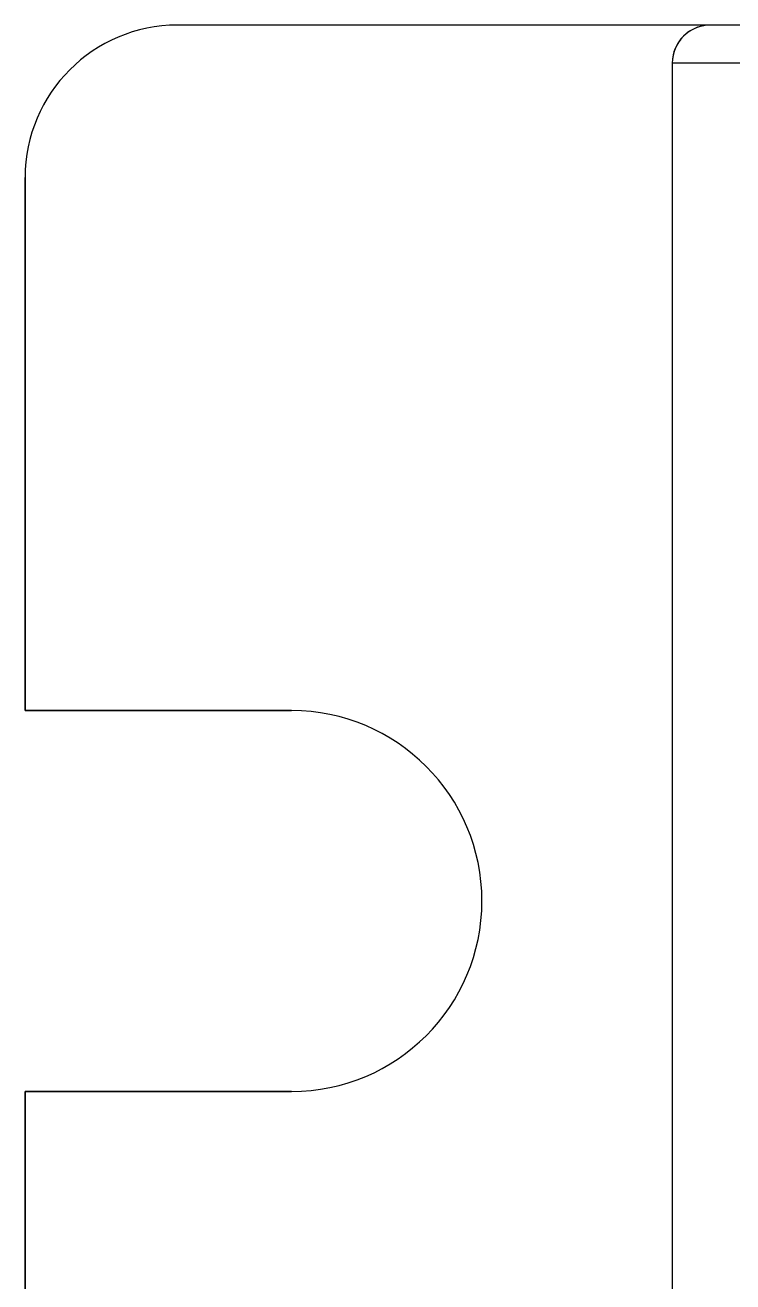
# Model space of a CAD drawing. Header units: millimetres. Extents: x -58 to 58, y -6 to 23.
# Drawn here: x -58 to -48.7, y 6.5 to 23 of the extents above; entities that cross this region are included whole.
import ezdxf

# ---------------------------------------------------------------- set-up
doc = ezdxf.new("R2010")
doc.units = ezdxf.units.MM
doc.header["$MEASUREMENT"] = 0
doc.layers.add('CL57_ASM', color=7, linetype='CONTINUOUS')

msp = doc.modelspace()

# ---------------------------------------------------------------- linework, layer by layer
at = {"layer": 'CL57_ASM'}
for p, q in [((-49, 23, -65.7), (-56, 23, -65.7)), ((56, 23, -69.2), (-56, 23, -69.2)), ((-56, 23, -69.2), (-56, 23, -65.7)), ((56, 23, -69.2), (-56, 23, -69.2)), ((-56, 23, -69.2), (-56, 23, -65.7)), ((-49, 23, -65.7), (-56, 23, -65.7)), ((-49, 23, -65.7), (-56, 23, -65.7)), ((56, 23, -69.2), (-56, 23, -69.2)), ((-56, 23, -69.2), (-56, 23, -65.7)), ((56, 23, -69.2), (-56, 23, -69.2)), ((-56, 23, -69.2), (-56, 23, -65.7)), ((-49, 23, -65.7), (-56, 23, -65.7)), ((-49, 23, -65.7), (-56, 23, -65.7)), ((56, 23, -69.2), (-56, 23, -69.2)), ((-56, 23, -69.2), (-56, 23, -65.7)), ((56, 23, -69.2), (-56, 23, -69.2)), ((-56, 23, -69.2), (-56, 23, -65.7)), ((-49, 23, -65.7), (-56, 23, -65.7)), ((49, 23, -0.5), (-49, 23, -0.5)), ((-49, 23, -0.5), (-49, 23, -65.7)), ((-49, 23, -0.5), (-49, 23, -65.7)), ((49, 23, -0.5), (-49, 23, -0.5)), ((49, 23, -0.5), (-49, 23, -0.5)), ((-49, 23, -0.5), (-49, 23, -65.7)), ((-49, 23, -0.5), (-49, 23, -65.7)), ((49, 23, -0.5), (-49, 23, -0.5)), ((49, 23, -0.5), (-49, 23, -0.5)), ((-49, 23, -0.5), (-49, 23, -65.7)), ((-49, 23, -0.5), (-49, 23, -65.7)), ((49, 23, -0.5), (-49, 23, -0.5)), ((-49.5, 22.5, -65.7), (-49.5, 2, -65.7)), ((-49.5, 22.5), (-49.5, 22.5, -65.7)), ((-49.5, 22.5), (-49.5, 0)), ((-49.5, 22.5, -65.7), (-49.5, 2, -65.7)), ((49.5, 22.5), (-49.5, 22.5)), ((-49.5, 22.5), (-49.5, 0)), ((-49.5, 22.5), (-49.5, 22.5, -65.7)), ((49.5, 22.5), (-49.5, 22.5)), ((-49.5, 22.5, -65.7), (-49.5, 2, -65.7)), ((-49.5, 22.5), (-49.5, 22.5, -65.7)), ((-49.5, 22.5), (-49.5, 0)), ((-49.5, 22.5, -65.7), (-49.5, 2, -65.7)), ((49.5, 22.5), (-49.5, 22.5)), ((-49.5, 22.5), (-49.5, 0)), ((-49.5, 22.5), (-49.5, 22.5, -65.7)), ((49.5, 22.5), (-49.5, 22.5)), ((-49.5, 22.5, -65.7), (-49.5, 2, -65.7)), ((-49.5, 22.5), (-49.5, 22.5, -65.7)), ((-49.5, 22.5), (-49.5, 0)), ((-49.5, 22.5, -65.7), (-49.5, 2, -65.7)), ((49.5, 22.5), (-49.5, 22.5)), ((-49.5, 22.5), (-49.5, 0)), ((-49.5, 22.5), (-49.5, 22.5, -65.7)), ((49.5, 22.5), (-49.5, 22.5)), ((-58, 21, -65.7), (-58, 14, -65.7)), ((-58, 14, -69.2), (-58, 21, -69.2)), ((-58, 21, -69.2), (-58, 21, -65.7)), ((-58, 21, -69.2), (-58, 21, -65.7)), ((-58, 21, -65.7), (-58, 14, -65.7)), ((-58, 14, -69.2), (-58, 21, -69.2)), ((-58, 21, -65.7), (-58, 14, -65.7)), ((-58, 14, -69.2), (-58, 21, -69.2)), ((-58, 21, -69.2), (-58, 21, -65.7)), ((-58, 21, -69.2), (-58, 21, -65.7)), ((-58, 21, -65.7), (-58, 14, -65.7)), ((-58, 14, -69.2), (-58, 21, -69.2)), ((-58, 21, -65.7), (-58, 14, -65.7)), ((-58, 14, -69.2), (-58, 21, -69.2)), ((-58, 21, -69.2), (-58, 21, -65.7)), ((-58, 21, -69.2), (-58, 21, -65.7)), ((-58, 21, -65.7), (-58, 14, -65.7)), ((-58, 14, -69.2), (-58, 21, -69.2)), ((-58, 14, -65.7), (-54.5, 14, -65.7)), ((-54.5, 14, -69.2), (-58, 14, -69.2)), ((-58, 14, -69.2), (-58, 14, -65.7)), ((-58, 14, -69.2), (-58, 14, -65.7)), ((-58, 14, -65.7), (-54.5, 14, -65.7)), ((-54.5, 14, -69.2), (-58, 14, -69.2)), ((-58, 14, -65.7), (-54.5, 14, -65.7)), ((-54.5, 14, -69.2), (-58, 14, -69.2)), ((-58, 14, -69.2), (-58, 14, -65.7)), ((-58, 14, -69.2), (-58, 14, -65.7)), ((-58, 14, -65.7), (-54.5, 14, -65.7)), ((-54.5, 14, -69.2), (-58, 14, -69.2)), ((-58, 14, -65.7), (-54.5, 14, -65.7)), ((-54.5, 14, -69.2), (-58, 14, -69.2)), ((-58, 14, -69.2), (-58, 14, -65.7)), ((-58, 14, -69.2), (-58, 14, -65.7)), ((-58, 14, -65.7), (-54.5, 14, -65.7)), ((-54.5, 14, -69.2), (-58, 14, -69.2)), ((-54.5, 14, -69.2), (-54.5, 14, -65.7)), ((-54.5, 14, -69.2), (-54.5, 14, -65.7)), ((-54.5, 14, -69.2), (-54.5, 14, -65.7)), ((-54.5, 14, -69.2), (-54.5, 14, -65.7)), ((-54.5, 14, -69.2), (-54.5, 14, -65.7)), ((-54.5, 14, -69.2), (-54.5, 14, -65.7)), ((-54.5, 9, -65.7), (-58, 9, -65.7)), ((-58, 9, -65.7), (-58, 0, -65.7)), ((-58, 9, -69.2), (-58, 9, -65.7)), ((-58, 9, -65.7), (-58, 0, -65.7)), ((-58, -3.5, -69.2), (-58, 9, -69.2)), ((-54.5, 9, -65.7), (-58, 9, -65.7)), ((-58, 9, -69.2), (-54.5, 9, -69.2)), ((-58, 9, -69.2), (-58, 9, -65.7)), ((-58, 9, -69.2), (-54.5, 9, -69.2)), ((-58, -3.5, -69.2), (-58, 9, -69.2)), ((-54.5, 9, -65.7), (-58, 9, -65.7)), ((-58, 9, -65.7), (-58, 0, -65.7)), ((-58, 9, -69.2), (-58, 9, -65.7)), ((-58, 9, -65.7), (-58, 0, -65.7)), ((-58, -3.5, -69.2), (-58, 9, -69.2)), ((-54.5, 9, -65.7), (-58, 9, -65.7)), ((-58, 9, -69.2), (-54.5, 9, -69.2)), ((-58, 9, -69.2), (-58, 9, -65.7)), ((-58, 9, -69.2), (-54.5, 9, -69.2)), ((-58, -3.5, -69.2), (-58, 9, -69.2)), ((-54.5, 9, -65.7), (-58, 9, -65.7)), ((-58, 9, -65.7), (-58, 0, -65.7)), ((-58, 9, -69.2), (-58, 9, -65.7)), ((-58, 9, -65.7), (-58, 0, -65.7)), ((-58, -3.5, -69.2), (-58, 9, -69.2)), ((-54.5, 9, -65.7), (-58, 9, -65.7)), ((-58, 9, -69.2), (-54.5, 9, -69.2)), ((-58, 9, -69.2), (-58, 9, -65.7)), ((-58, 9, -69.2), (-54.5, 9, -69.2)), ((-58, -3.5, -69.2), (-58, 9, -69.2)), ((-54.5, 9, -69.2), (-54.5, 9, -65.7)), ((-54.5, 9, -69.2), (-54.5, 9, -65.7)), ((-54.5, 9, -69.2), (-54.5, 9, -65.7)), ((-54.5, 9, -69.2), (-54.5, 9, -65.7)), ((-54.5, 9, -69.2), (-54.5, 9, -65.7)), ((-54.5, 9, -69.2), (-54.5, 9, -65.7))]:
    msp.add_line(p, q, dxfattribs=at)
for centre, radius, start, end in [((-56, 21, -65.7), 2, 90, 180), ((-56, 21, -69.2), 2, 90, -180), ((-56, 21, -69.2), 2, 90, -180), ((-56, 21, -65.7), 2, 90, 180), ((-56, 21, -65.7), 2, 90, 180), ((-56, 21, -69.2), 2, 90, -180), ((-56, 21, -69.2), 2, 90, -180), ((-56, 21, -65.7), 2, 90, 180), ((-56, 21, -65.7), 2, 90, 180), ((-56, 21, -69.2), 2, 90, -180), ((-56, 21, -69.2), 2, 90, -180), ((-56, 21, -65.7), 2, 90, 180), ((-49, 22.5, -65.7), 0.5, 90, 180), ((-49, 22.5, -65.7), 0.5, 90, 180), ((-49, 22.5, -65.7), 0.5, 90, 180), ((-49, 22.5, -65.7), 0.5, 90, 180), ((-49, 22.5, -65.7), 0.5, 90, 180), ((-49, 22.5, -65.7), 0.5, 90, 180), ((-54.5, 11.5, -65.7), 2.5, 0, 90), ((-54.5, 11.5, -69.2), 2.5, 0, 90), ((-54.5, 11.5, -65.7), 2.5, 0, 90), ((-54.5, 11.5, -69.2), 2.5, 0, 90), ((-54.5, 11.5, -65.7), 2.5, 0, 90), ((-54.5, 11.5, -69.2), 2.5, 0, 90), ((-54.5, 11.5, -65.7), 2.5, 0, 90), ((-54.5, 11.5, -69.2), 2.5, 0, 90), ((-54.5, 11.5, -65.7), 2.5, 0, 90), ((-54.5, 11.5, -69.2), 2.5, 0, 90), ((-54.5, 11.5, -65.7), 2.5, 0, 90), ((-54.5, 11.5, -69.2), 2.5, 0, 90), ((-54.5, 11.5, -65.7), 2.5, -90, 0), ((-54.5, 11.5, -69.2), 2.5, -90, 0), ((-54.5, 11.5, -65.7), 2.5, -90, 0), ((-54.5, 11.5, -69.2), 2.5, -90, 0), ((-54.5, 11.5, -65.7), 2.5, -90, 0), ((-54.5, 11.5, -69.2), 2.5, -90, 0), ((-54.5, 11.5, -65.7), 2.5, -90, 0), ((-54.5, 11.5, -69.2), 2.5, -90, 0), ((-54.5, 11.5, -65.7), 2.5, -90, 0), ((-54.5, 11.5, -69.2), 2.5, -90, 0), ((-54.5, 11.5, -65.7), 2.5, -90, 0), ((-54.5, 11.5, -69.2), 2.5, -90, 0)]:
    msp.add_arc(centre, radius, start, end, dxfattribs=at)
msp.add_open_spline([(-49, 23, -0.5), (-49.1199, 22.9994, -0.380107), (-49.223, 22.959, -0.277028), (-49.3041, 22.8969, -0.19594), (-49.428, 22.8048, -0.072049), (-49.5025, 22.6449, 0.002558), (-49.5, 22.5)], degree=3, knots=[0, 0, 0, 0, 0.4, 0.4, 0.4, 1, 1, 1, 1], dxfattribs=at)
msp.add_open_spline([(-49, 23, -0.5), (-49.1199, 22.9994, -0.380107), (-49.223, 22.959, -0.277028), (-49.3041, 22.8969, -0.19594), (-49.428, 22.8048, -0.072049), (-49.5025, 22.6449, 0.002558), (-49.5, 22.5)], degree=3, knots=[0, 0, 0, 0, 0.4, 0.4, 0.4, 1, 1, 1, 1], dxfattribs=at)
msp.add_open_spline([(-49, 23, -0.5), (-49.1199, 22.9994, -0.380107), (-49.223, 22.959, -0.277028), (-49.3041, 22.8969, -0.19594), (-49.428, 22.8048, -0.072049), (-49.5025, 22.6449, 0.002558), (-49.5, 22.5)], degree=3, knots=[0, 0, 0, 0, 0.4, 0.4, 0.4, 1, 1, 1, 1], dxfattribs=at)
msp.add_open_spline([(-49, 23, -0.5), (-49.1199, 22.9994, -0.380107), (-49.223, 22.959, -0.277028), (-49.3041, 22.8969, -0.19594), (-49.428, 22.8048, -0.072049), (-49.5025, 22.6449, 0.002558), (-49.5, 22.5)], degree=3, knots=[0, 0, 0, 0, 0.4, 0.4, 0.4, 1, 1, 1, 1], dxfattribs=at)
msp.add_open_spline([(-49, 23, -0.5), (-49.1199, 22.9994, -0.380107), (-49.223, 22.959, -0.277028), (-49.3041, 22.8969, -0.19594), (-49.428, 22.8048, -0.072049), (-49.5025, 22.6449, 0.002558), (-49.5, 22.5)], degree=3, knots=[0, 0, 0, 0, 0.4, 0.4, 0.4, 1, 1, 1, 1], dxfattribs=at)
msp.add_open_spline([(-49, 23, -0.5), (-49.1199, 22.9994, -0.380107), (-49.223, 22.959, -0.277028), (-49.3041, 22.8969, -0.19594), (-49.428, 22.8048, -0.072049), (-49.5025, 22.6449, 0.002558), (-49.5, 22.5)], degree=3, knots=[0, 0, 0, 0, 0.4, 0.4, 0.4, 1, 1, 1, 1], dxfattribs=at)

doc.saveas('drawing.dxf')
